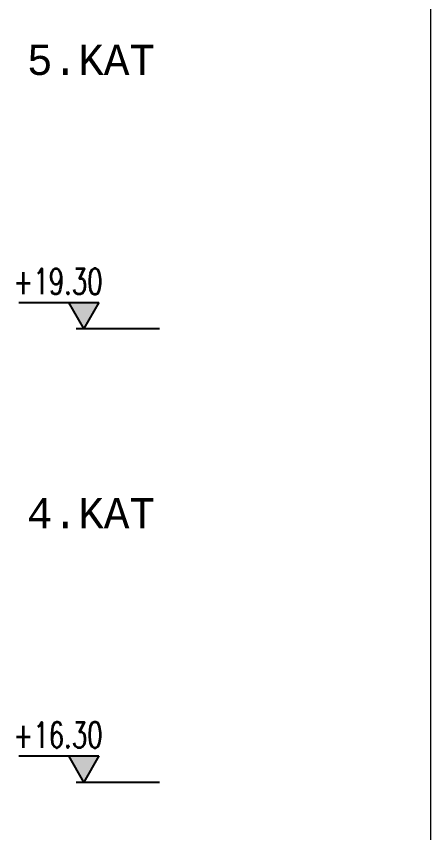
# Model space of a CAD drawing. Header units: inches. Extents: x -7543 to -822, y 102837 to 190349.
# Drawn here: x -828.3944 to -828.3395, y 102837.1172 to 102837.2252 of the extents above; entities that cross this region are included whole.
import ezdxf
from ezdxf.enums import TextEntityAlignment as Align

# ---------------------------------------------------------------- set-up
doc = ezdxf.new("R2010")
doc.units = ezdxf.units.IN
doc.header["$MEASUREMENT"] = 0
for name, color, linetype, lineweight in [('ICOL', 55, 'Continuous', 25), ('SIVA', 150, 'Continuous', 15), ('YAZI', 7, 'Continuous', 25)]:
    doc.layers.add(name, color=color, linetype=linetype, lineweight=lineweight)
doc.styles.add('ISIM', font='monos.ttf', dxfattribs={"width": 1.1, "height": 200})
doc.styles.add('KAPı-PEN', font='simplex.shx', dxfattribs={"width": 0.7, "height": 10})

msp = doc.modelspace()

# ---------------------------------------------------------------- hatches: boundary and pattern name
at = {"layer": 'ICOL'}
for points in [[(-828.38342, 102837.18735), (-828.38742, 102837.18735), (-828.38542, 102837.18388)], [(-828.38342, 102837.12735), (-828.38742, 102837.12735), (-828.38542, 102837.12388)]]:
    msp.add_hatch(color=2, dxfattribs=at).paths.add_polyline_path(points)

# ---------------------------------------------------------------- linework, layer by layer
at = {"layer": 'ICOL', "color": 2}
for p, q in [((-828.39403, 102837.18735), (-828.38342, 102837.18735)), ((-828.38542, 102837.18388), (-828.38742, 102837.18735)), ((-828.38342, 102837.18735), (-828.38542, 102837.18388)), ((-828.38642, 102837.18388), (-828.37542, 102837.18388)), ((-828.39403, 102837.12735), (-828.38342, 102837.12735)), ((-828.38542, 102837.12388), (-828.38742, 102837.12735)), ((-828.38342, 102837.12735), (-828.38542, 102837.12388)), ((-828.38642, 102837.12388), (-828.37542, 102837.12388))]:
    msp.add_line(p, q, dxfattribs=at)
at = {"layer": 'SIVA'}
for p, q in [((-828.33952, 102837.23743), (-828.33952, 102837.18363)), ((-828.33952, 102837.18363), (-828.33952, 102837.17743)), ((-828.33952, 102837.17743), (-828.33952, 102837.12363)), ((-828.33952, 102837.12363), (-828.33952, 102837.11743)), ((-828.33952, 102837.11743), (-828.33952, 102837.06363))]:
    msp.add_line(p, q, dxfattribs=at)

# ---------------------------------------------------------------- texts
at = {"layer": 'ICOL', "color": 2, "style": 'KAPı-PEN', "width": 0.7}
for tag, p in [('+19.30', (-828.38885, 102837.18842)), ('+16.30', (-828.38885, 102837.12842))]:
    msp.add_attdef(tag, text='+17.50', height=0.0034, dxfattribs=at).set_placement(p, align=Align.CENTER)
at = {"layer": 'YAZI', "style": 'ISIM'}
for s, p in [('5.KAT', (-828.39295, 102837.21744)), ('4.KAT', (-828.39295, 102837.15744))]:
    msp.add_text(s, height=0.004, dxfattribs=at).set_placement(p)

doc.saveas('drawing.dxf')
